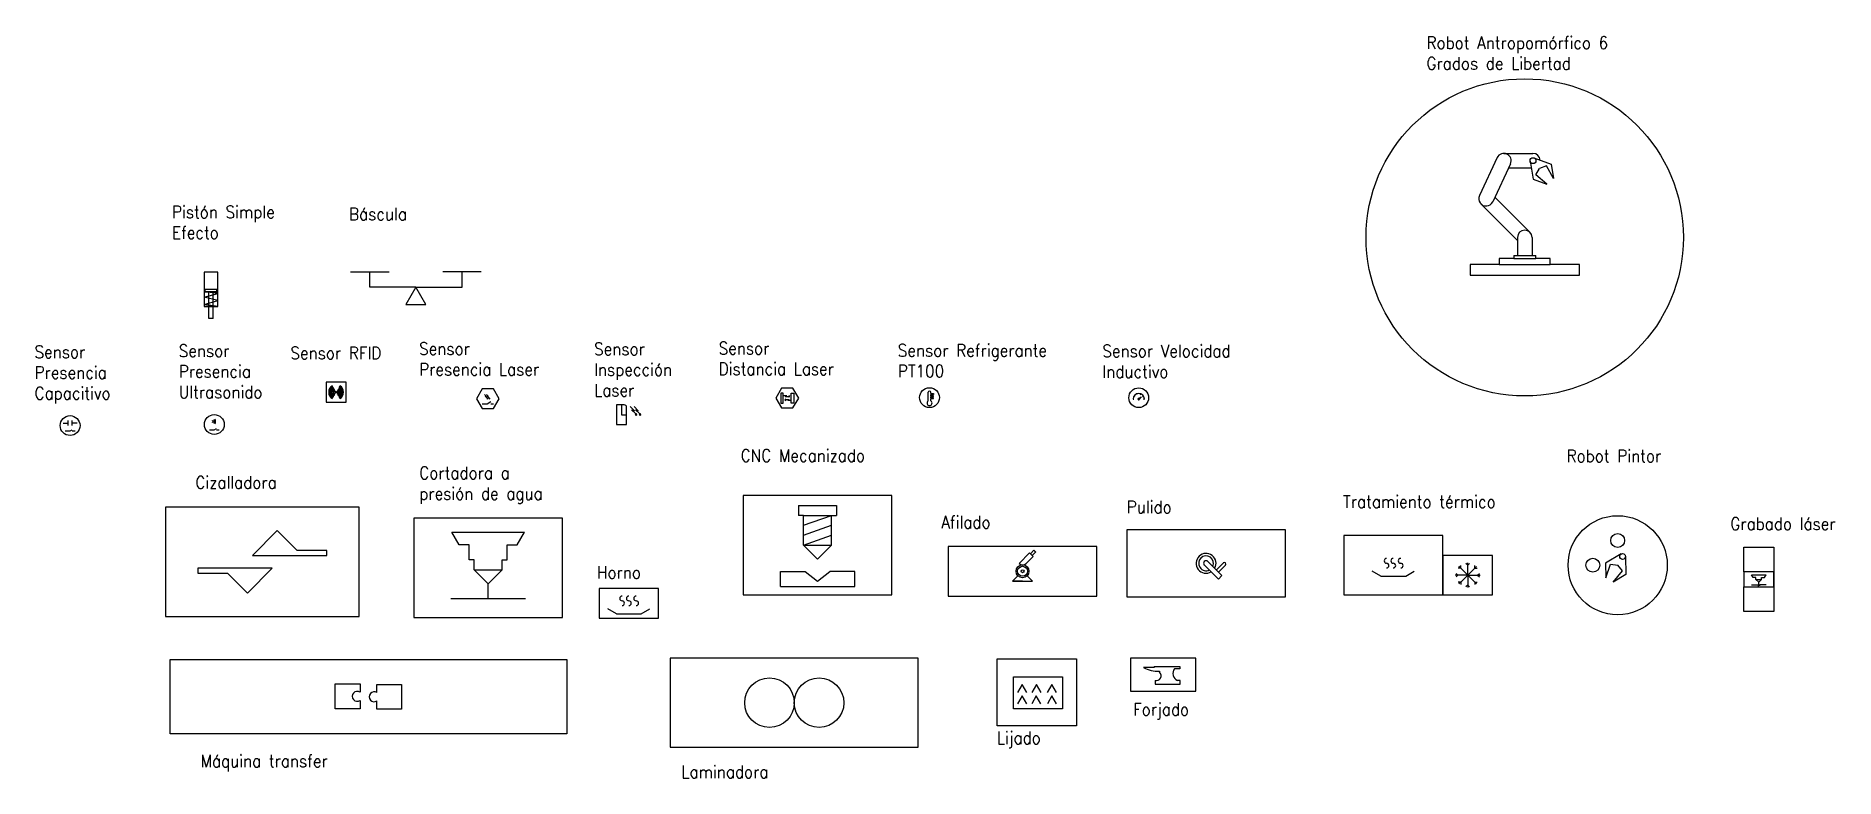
# Model space of a CAD drawing. Header units: millimetres. Extents: x -211 to 3416, y -307 to 1190.
import ezdxf

# ---------------------------------------------------------------- set-up
doc = ezdxf.new("R2010")
doc.units = ezdxf.units.MM
doc.header["$LTSCALE"] = 0.4
for name, color, linetype in [('01 Contornos vistos 0.35', 150, 'Continuous'), ('Anotaciones A 2.5mm 0.18', 92, 'Continuous'), ('Robots', 80, 'Continuous'), ('Sensores', 211, 'Continuous')]:
    doc.layers.add(name, color=color, linetype=linetype)
doc.styles.add('UNE00', font='romans.shx', dxfattribs={"width": 0.9})

msp = doc.modelspace()

# ---------------------------------------------------------------- linework, layer by layer
at = {"layer": '01 Contornos vistos 0.35', "color": 6}
for p, q in [((694.2, 463.7), (697, 462.7)), ((698.2, 463.7), (701, 462.7)), ((989.5, 436), (995.2, 433.9)), ((997.6, 436), (1003.2, 433.9)), ((1295.6, 459.5), (1295.6, 469.5)), ((1299.5, 463), (1302.8, 464.5)), ((1307.7, 456), (1304.4, 454.5)), ((1311.7, 449.5), (1311.7, 459.5)), ((1587.9, 453.9), (1587.9, 471.3)), ((1593, 468.7), (1593, 471.3)), ((1593, 468.7), (1595.8, 468.7)), ((1593, 464.2), (1593, 467)), ((1593, 460.4), (1593, 462.6)), ((1593, 453.9), (1593, 458.9)), ((1593, 458.9), (1596.2, 458.9)), ((2000.8, 457.5), (2002.5, 457.5)), ((2004.4, 462.9), (2002.8, 464)), ((2009.7, 466.7), (2009.2, 468.6)), ((2012, 459), (2017.6, 462)), ((2012.3, 457.5), (2012.3, 457.5)), ((2013.3, 456.4), (2017.6, 462)), ((2014.2, 457.5), (2014.2, 457.5)), ((2016, 466.3), (2016.7, 468.1)), ((2020.2, 462.7), (2021.9, 463.8)), ((2021.9, 457.5), (2023.7, 457.5)), ((-156.6, 409.1), (-146.6, 409.1)), ((-146.6, 404.1), (-146.6, 414.1)), ((-138.6, 404.1), (-138.6, 414.1)), ((-128.6, 409.1), (-138.6, 409.1)), ((-152.6, 393.3), (-142.6, 393.3)), ((-142.6, 393.3), (-138.3, 395.8)), ((-138.3, 393.3), (-132.6, 393.3)), ((138.2, 395.5), (148.2, 395.5)), ((148.2, 395.5), (152.6, 398)), ((152.6, 395.5), (158.2, 395.5))]:
    msp.add_line(p, q, dxfattribs=at)
at = {"layer": '01 Contornos vistos 0.35', "color": 40, "true_color": 0xf8d731}
for p, q in [((1326.3, 242.8), (1402.9, 242.8)), ((1326.3, 242.8), (1326.3, 222.8)), ((1336.3, 222.8), (1326.3, 222.8)), ((1336.3, 182.8), (1336.3, 222.8)), ((1336.3, 202.8), (1392.9, 222.8)), ((1336.3, 222.8), (1392.9, 222.8)), ((1392.9, 182.8), (1392.9, 222.8)), ((1392.9, 222.8), (1402.9, 222.8)), ((1402.9, 242.8), (1402.9, 222.8)), ((1336.3, 182.8), (1392.9, 202.8)), ((1336.3, 162.8), (1336.3, 182.8)), ((1336.3, 162.8), (1392.9, 182.8)), ((1392.9, 162.8), (1392.9, 182.8)), ((1364.6, 134.6), (1336.3, 162.8)), ((1336.3, 162.8), (1392.9, 162.8)), ((1364.6, 134.6), (1392.9, 162.8)), ((1289.6, 79.6), (1289.6, 109.6)), ((1289.6, 109.6), (1339.6, 109.6)), ((1339.6, 109.6), (1364.6, 90.3)), ((1364.6, 90.3), (1389.6, 109.6)), ((1439.6, 109.6), (1389.6, 109.6)), ((1439.6, 79.6), (1439.6, 109.6)), ((1289.6, 79.6), (1439.6, 79.6)), ((1726.9, -66.8), (1886.9, -66.8)), ((1726.9, -201.8), (1726.9, -66.8)), ((1886.9, -66.8), (1886.9, -201.8)), ((1995.4, -65.2), (1995.4, -132.2)), ((2127.4, -65.2), (1995.4, -65.2)), ((2127.4, -132.2), (2127.4, -65.2)), ((2043.3, -84.1), (2022.1, -84.1)), ((2043.3, -82.1), (2095.5, -82.1)), ((2043.3, -82.1), (2043.3, -84.1)), ((2054, -91.4), (2054, -93.8)), ((2095.5, -86.8), (2084.5, -86.8)), ((2095.5, -82.1), (2095.5, -86.8)), ((1995.4, -132.2), (2127.4, -132.2)), ((2045.1, -110.2), (2045.1, -117.8)), ((2045.1, -117.8), (2096, -117.8)), ((2096, -110.6), (2090.3, -110.3)), ((2096, -117.8), (2096, -110.6)), ((1886.9, -201.8), (1726.9, -201.8))]:
    msp.add_line(p, q, dxfattribs=at)
at = {"layer": '01 Contornos vistos 0.35', "color": 2}
for p, q in [((275.1, 192.1), (225.1, 142.1)), ((275.1, 192.1), (315.5, 151.7)), ((642.1, 163.2), (627.1, 189.2)), ((627.1, 189.2), (773.7, 189.2)), ((758.7, 163.2), (773.7, 189.2)), ((375.1, 152.1), (315.5, 151.7)), ((375.1, 142.1), (375.1, 152.1)), ((662.1, 163.2), (642.1, 163.2)), ((662.1, 133.2), (662.1, 163.2)), ((738.7, 133.2), (738.7, 163.2)), ((738.7, 163.2), (758.7, 163.2)), ((1770.9, 126), (1792.1, 147.2)), ((1792.1, 147.2), (1799.2, 140.2)), ((1793.9, 145.5), (1801, 152.6)), ((1797.4, 141.9), (1804.5, 149)), ((1802.7, 150.8), (1801, 152.6)), ((1802.7, 150.8), (1804.5, 149)), ((3232.7, 108.7), (3232.7, 158.7)), ((3232.7, 158.7), (3292.7, 158.7)), ((3292.7, 158.7), (3292.7, 28.7)), ((165.1, 116), (115.1, 116)), ((115.1, 116), (115.1, 106)), ((265.1, 116), (165.1, 116)), ((215.1, 66), (265.1, 116)), ((225.1, 142.1), (325.1, 142.1)), ((325.1, 142.1), (375.1, 142.1)), ((672.1, 133.2), (662.1, 133.2)), ((672.1, 113.2), (672.1, 133.2)), ((700.4, 84.9), (672.1, 113.2)), ((672.1, 113.2), (728.7, 113.2)), ((700.4, 84.9), (728.7, 113.2)), ((728.7, 113.2), (728.7, 133.2)), ((728.7, 133.2), (738.7, 133.2)), ((1785.1, 126), (1799.2, 140.2)), ((2144.6, 122.6), (2172.9, 94.4)), ((2179.9, 101.4), (2151.7, 129.7)), ((2168.7, 112.6), (2182.9, 126.8)), ((2173, 108.4), (2187.1, 122.5)), ((2500.6, 100.4), (2483.3, 110.4)), ((2550.6, 100.4), (2567.9, 110.4)), ((2661.5, 116.4), (2656.5, 116.4)), ((2661.5, 116.4), (2657.9, 119.9)), ((2661.5, 116.4), (2661.5, 121.4)), ((2675.6, 102.2), (2661.5, 116.4)), ((2675.6, 122.2), (2672.1, 125.8)), ((2675.6, 122.2), (2675.6, 127.2)), ((2675.6, 122.2), (2679.2, 125.8)), ((2675.6, 102.2), (2675.6, 122.2)), ((2675.6, 102.2), (2689.8, 116.4)), ((2689.8, 116.4), (2689.8, 121.4)), ((2689.8, 116.4), (2693.3, 119.9)), ((2689.8, 116.4), (2694.8, 116.4)), ((115.1, 106), (174.6, 106.5)), ((215.1, 66), (174.6, 106.5)), ((700.4, 54.9), (700.4, 84.9)), ((1768.8, 100.9), (1758, 90.1)), ((1778, 90.1), (1758, 90.1)), ((1758, 90.1), (1798, 90.1)), ((1787.2, 100.9), (1798, 90.1)), ((2172.9, 94.4), (2179.9, 101.4)), ((2500.6, 100.4), (2550.6, 100.4)), ((2655.6, 102.2), (2650.6, 102.2)), ((2655.6, 102.2), (2652.1, 105.8)), ((2655.6, 102.2), (2652.1, 98.7)), ((2675.6, 102.2), (2655.6, 102.2)), ((2661.5, 88.1), (2656.5, 88.1)), ((2661.5, 88.1), (2657.9, 84.6)), ((2675.6, 102.2), (2661.5, 88.1)), ((2661.5, 88.1), (2661.5, 83.1)), ((2675.6, 82.2), (2672.1, 78.7)), ((2675.6, 102.2), (2675.6, 82.2)), ((2675.6, 102.2), (2695.6, 102.2)), ((2675.6, 102.2), (2689.8, 88.1)), ((2675.6, 82.2), (2679.2, 78.7)), ((2675.6, 82.2), (2675.6, 77.2)), ((2689.8, 88.1), (2694.8, 88.1)), ((2689.8, 88.1), (2693.3, 84.6)), ((2689.8, 88.1), (2689.8, 83.1)), ((2695.6, 102.2), (2699.2, 105.8)), ((2695.6, 102.2), (2700.6, 102.2)), ((2695.6, 102.2), (2699.2, 98.7)), ((3232.7, 28.7), (3232.7, 78.7)), ((3247.7, 82.5), (3260.7, 82.5)), ((3251, 97.7), (3248, 102.9)), ((3248, 102.9), (3277.4, 102.9)), ((3257, 97.7), (3251, 97.7)), ((3257, 93.7), (3257, 97.7)), ((3262.7, 88), (3257, 93.7)), ((3257, 93.7), (3268.4, 93.7)), ((3260.7, 82.5), (3260.7, 81.5)), ((3260.7, 81.5), (3262.7, 81.5)), ((3262.7, 88), (3268.4, 93.7)), ((3262.7, 83.7), (3262.7, 88)), ((3264.7, 81.5), (3262.7, 81.5)), ((3264.7, 82.5), (3264.7, 81.5)), ((3277.7, 82.5), (3264.7, 82.5)), ((3268.4, 93.7), (3268.4, 97.7)), ((3268.4, 97.7), (3274.4, 97.7)), ((3274.4, 97.7), (3277.4, 102.9)), ((625.4, 54.9), (775.4, 54.9)), ((959.1, 24.5), (941.7, 34.5)), ((959.1, 24.5), (1009.1, 24.5)), ((1009.1, 24.5), (1026.4, 34.5)), ((3292.7, 28.7), (3232.7, 28.7))]:
    msp.add_line(p, q, dxfattribs=at)
at = {"layer": '01 Contornos vistos 0.35', "color": 6}
for points in [[(373.8, 451.4), (413.8, 451.4), (413.8, 491.4), (373.8, 491.4)], [(1290.6, 449.5), (1295.6, 449.5), (1295.6, 469.5), (1290.6, 469.5)], [(1316.7, 449.5), (1311.7, 449.5), (1311.7, 469.5), (1316.7, 469.5)]]:
    msp.add_lwpolyline(points, close=True, dxfattribs=at)
for points in [[(974.5, 446), (959.5, 446), (959.5, 406), (979.5, 406), (979.5, 441)], [(974.5, 446), (969.5, 446), (969.5, 426), (979.5, 426), (979.5, 441)], [(1593, 468.7), (1598.6, 468.7), (1598.6, 467), (1593, 467)], [(1593, 462.6), (1598.6, 462.6), (1598.6, 464.2), (1593, 464.2)], [(1593, 458.9), (1598.6, 458.9), (1598.6, 460.4), (1593, 460.4)]]:
    msp.add_lwpolyline(points, dxfattribs=at)
at = {"layer": '01 Contornos vistos 0.35', "color": 40, "true_color": 0xf8d731}
for points in [[(1514.6, 62.8), (1514.6, 262.8), (1214.6, 262.8), (1214.6, 62.8)], [(1759.6, -103.2), (1858.9, -103.2), (1858.9, -167.8), (1759.6, -167.8)]]:
    msp.add_lwpolyline(points, close=True, dxfattribs=at)
at = {"layer": '01 Contornos vistos 0.35', "color": 2}
for points in [[(50.1, 19.1), (440.1, 19.1), (440.1, 239.1), (50.1, 239.1)], [(550.4, 17), (850.4, 17), (850.4, 217), (550.4, 217)], [(1988.1, 58.7), (2308.1, 58.7), (2308.1, 193.7), (1988.1, 193.7)], [(2425.6, 62.2), (2625.6, 62.2), (2625.6, 182.2), (2425.6, 182.2)], [(1628, 60.1), (1928, 60.1), (1928, 160.1), (1628, 160.1)], [(2625.6, 62.2), (2725.6, 62.2), (2725.6, 142.2), (2625.6, 142.2)], [(924.1, 15.1), (1044.1, 15.1), (1044.1, 75.1), (924.1, 75.1)], [(3232.7, 78.7), (3292.7, 78.7), (3292.7, 108.7), (3232.7, 108.7)], [(58.9, -67.8), (858.9, -67.8), (858.9, -217.8), (58.9, -217.8)], [(1067.7, -245.2), (1567.7, -245.2), (1567.7, -65.2), (1067.7, -65.2)]]:
    msp.add_lwpolyline(points, close=True, dxfattribs=at)
for points in [[(442, -150.7), (442, -167.3), (392, -167.3), (392, -117.3), (442, -117.3), (442, -134)], [(475.9, -134.8), (475.9, -118.2), (525.9, -118.2), (525.9, -168.2), (475.9, -168.2), (475.9, -151.6)]]:
    msp.add_lwpolyline(points, dxfattribs=at)
at = {"layer": '01 Contornos vistos 0.35', "color": 40, "true_color": 0xf8d731}
for points in [[(1786.6, -157.5), (1777.3, -141.4), (1768, -157.5)], [(1786.7, -134.4), (1777.4, -118.3), (1768.1, -134.4)], [(1815.1, -157.5), (1805.8, -141.4), (1796.5, -157.5)], [(1815.4, -134.4), (1806.1, -118.3), (1796.8, -134.4)], [(1846.2, -134.4), (1836.9, -118.3), (1827.7, -134.4)], [(1846.6, -157.5), (1837.3, -141.4), (1828, -157.5)]]:
    msp.add_lwpolyline(points, dxfattribs=at)
at = {"layer": '01 Contornos vistos 0.35', "color": 1}
for centre, radius in [((2790.7, 783.9), 320), ((2978.1, 122.2), 100)]:
    msp.add_circle(centre, radius, dxfattribs=at)
at = {"layer": '01 Contornos vistos 0.35', "color": 6}
for centre, radius in [((393.8, 471.4), 1), ((1590.4, 460.5), 20), ((2012.3, 460.3), 20), ((-142.6, 404.1), 20), ((148.2, 406.3), 20)]:
    msp.add_circle(centre, radius, dxfattribs=at)
at = {"layer": '01 Contornos vistos 0.35', "color": 2}
for centre, radius in [((2978.1, 172.2), 14), ((1778, 110.1), 13), ((1778, 110.1), 10), ((1778, 110.1), 3), ((2928.1, 122.2), 14), ((3262.7, 82.9), 0.4), ((1267.7, -155.2), 50), ((1367.7, -155.2), 50)]:
    msp.add_circle(centre, radius, dxfattribs=at)
at = {"layer": '01 Contornos vistos 0.35', "color": 6}
for centre, radius, start, end in [((393.8, 471.4), 15, 120, 240), ((393.8, 471.4), 13, 120, 240), ((393.8, 471.4), 11, 120, 240), ((393.8, 471.4), 9, 120, 240), ((393.8, 471.4), 7, 120, 240), ((393.8, 471.4), 5, 120, 240), ((393.8, 471.4), 3, 120, 240), ((393.8, 471.4), 3, 300, 60), ((393.8, 471.4), 5, 300, 60), ((393.8, 471.4), 7, 300, 60), ((393.8, 471.4), 9, 300, 60), ((393.8, 471.4), 11, 300, 60), ((393.8, 471.4), 13, 300, 60), ((393.8, 471.4), 15, 300, 60), ((1590.4, 471.3), 2.53, 360, 180), ((974.5, 441), 5, 0, 90), ((1590.4, 449.5), 5.06, 120, 60), ((2012.3, 457.5), 11.4, 0, 180), ((2012.3, 457.5), 1.52, 101.8715, 312.7764), ((141.1, 412.4), 4.16, 330, 30), ((141.1, 412.4), 6.94, 330, 30), ((141.1, 412.4), 9.71, 330, 30)]:
    msp.add_arc(centre, radius, start, end, dxfattribs=at)
at = {"layer": '01 Contornos vistos 0.35', "color": 2}
for centre, radius, start, end in [((2148.1, 126.2), 20, 329.4775, 300.5225), ((1778, 133.1), 10, 225, 315), ((2148.1, 126.2), 15, 334.4712, 295.5288), ((2148.1, 126.2), 5, 45, 225), ((2185, 124.7), 3, 315, 135), ((2512.1, 131.1), 4.81, 90, 270), ((2512.1, 121.5), 4.81, 270, 90), ((2525.6, 131.1), 4.81, 90, 270), ((2525.6, 121.5), 4.81, 270, 90), ((2540.5, 131.1), 4.81, 90, 270), ((2540.5, 121.5), 4.81, 270, 90), ((970.5, 55.2), 4.81, 90, 270), ((970.5, 45.6), 4.81, 270, 90), ((984.1, 55.2), 4.81, 90, 270), ((984.1, 45.6), 4.81, 270, 90), ((998.9, 55.2), 4.81, 90, 270), ((998.9, 45.6), 4.81, 270, 90), ((436.5, -142.3), 10, 56.9236, 303.0764), ((470.5, -143.2), 10, 56.907, 303.093)]:
    msp.add_arc(centre, radius, start, end, dxfattribs=at)
at = {"layer": '01 Contornos vistos 0.35', "color": 40, "true_color": 0xf8d731}
for centre, radius, start, end in [((2049.8, -36.5), 55.1, 239.7745, 274.3744), ((2048, -101.2), 9.46, 252.3406, 50.7044), ((2096.4, -96.4), 15.2, 141.2001, 246.5411)]:
    msp.add_arc(centre, radius, start, end, dxfattribs=at)
at = {"layer": 'Robots'}
for p, q in [((2735.2, 944.9), (2699.4, 868.1)), ((2748.5, 953.4), (2807.3, 953.4)), ((2809.3, 944.2), (2843.8, 931.6)), ((2761.8, 932.4), (2726, 855.7)), ((2757.9, 924), (2803.9, 924)), ((2801.5, 937.6), (2807.9, 901.5)), ((2813, 910.3), (2820.4, 923.1)), ((2835.5, 891.4), (2813, 910.3)), ((2834.3, 928.1), (2820.4, 923.1)), ((2848.9, 902.7), (2834.3, 928.1)), ((2843.8, 931.6), (2848.9, 902.7)), ((2807.9, 901.5), (2835.5, 891.4)), ((2702.4, 851.5), (2776, 777.8)), ((2726, 855.7), (2726, 855.7)), ((2730.4, 865), (2801, 794.4)), ((2776, 783.9), (2776, 747.2)), ((2801, 794.4), (2801, 794.4)), ((2801, 794.4), (2801, 794.4)), ((2801, 794.4), (2801, 794.4)), ((2805.4, 783.9), (2805.4, 747.2)), ((2739.3, 729.5), (2680.5, 729.5)), ((2680.5, 729.5), (2680.5, 707.5)), ((2768.7, 741.3), (2739.3, 741.3)), ((2739.3, 741.3), (2739.3, 729.5)), ((2739.3, 729.5), (2842.1, 729.5)), ((2768.7, 747.2), (2812.8, 747.2)), ((2768.7, 747.2), (2768.7, 741.3)), ((2768.7, 741.3), (2812.8, 741.3)), ((2812.8, 741.3), (2812.8, 747.2)), ((2842.1, 741.3), (2812.8, 741.3)), ((2842.1, 729.5), (2842.1, 741.3)), ((2900.9, 729.5), (2842.1, 729.5)), ((2900.9, 707.5), (2900.9, 729.5)), ((2680.5, 707.5), (2900.9, 707.5))]:
    msp.add_line(p, q, dxfattribs=at)
at = {"layer": 'Robots', "color": 2}
for p, q in [((2985, 145.1), (2953.4, 126.2)), ((2953.4, 126.2), (2953.9, 96.8)), ((2953.9, 96.8), (2963.5, 124.6)), ((2963.5, 124.6), (2978.1, 122.2)), ((2969.2, 88.3), (2987.7, 111.1)), ((2987.7, 111.1), (2978.1, 122.2)), ((2993.9, 140.1), (2994.4, 103.4)), ((2994.4, 103.4), (2969.2, 88.3))]:
    msp.add_line(p, q, dxfattribs=at)
at = {"layer": 'Robots'}
msp.add_circle((2807.3, 938.7), 5.88, dxfattribs=at)
at = {"layer": 'Robots', "color": 2}
msp.add_circle((2988, 140), 5.88, dxfattribs=at)
at = {"layer": 'Robots'}
for centre, start, end in [((2748.5, 938.7), 335, 155), ((2807.3, 938.7), 3.5784, 90), ((2712.7, 861.9), 155, 335), ((2790.7, 783.9), 0, 180)]:
    msp.add_arc(centre, 14.7, start, end, dxfattribs=at)
at = {"layer": 'Sensores'}
for p, q in [((423.1, 714.3), (500.6, 714.3)), ((461.8, 683.3), (461.8, 714.3)), ((686.6, 714.3), (609.1, 714.3)), ((647.8, 683.3), (647.8, 714.3)), ((127.6, 663.2), (155.2, 670.9)), ((155.2, 656.3), (127.6, 663.2)), ((127.6, 648.6), (155.2, 656.3)), ((153.5, 674.1), (129.2, 674.1)), ((155.2, 670.9), (129.2, 674.1)), ((137, 620.3), (137, 674.1)), ((145.7, 620.3), (145.7, 674.1)), ((554.8, 683.3), (461.8, 683.3)), ((554.8, 683.3), (647.8, 683.3)), ((155.2, 644.1), (127.6, 648.6)), ((145.7, 620.3), (137, 620.3))]:
    msp.add_line(p, q, dxfattribs=at)
at = {"layer": 'Sensores', "color": 6}
for p, q in [((688.3, 448.2), (698.5, 448.2)), ((692.8, 467), (697, 462.7)), ((694.2, 463.7), (698.4, 459.5)), ((696.8, 467), (701, 462.7)), ((698.2, 463.7), (702.4, 459.5)), ((698.5, 448.2), (705.9, 452.4)), ((705.9, 448.2), (711, 448.2)), ((986.7, 442.4), (995.2, 433.9)), ((989.5, 436), (998, 427.5)), ((994.7, 442.4), (1003.2, 433.9)), ((997.6, 436), (1006.1, 427.5)), ((1295.6, 464.5), (1302.8, 464.5)), ((1299.5, 463), (1306.8, 463)), ((1307.7, 456), (1300.5, 456)), ((1311.7, 454.5), (1304.4, 454.5))]:
    msp.add_line(p, q, dxfattribs=at)
at = {"layer": 'Sensores'}
for points in [[(155.2, 644.1), (155.2, 713.8), (127.6, 713.8), (127.6, 644.1)], [(153.5, 674.1), (153.5, 678.6), (129.2, 678.6), (129.2, 674.1)], [(554.8, 683.3), (534.7, 648.4), (575, 648.4)], [(127.6, 644.1), (127.6, 644.1), (155.2, 644.1), (155.2, 644.1)]]:
    msp.add_lwpolyline(points, close=True, dxfattribs=at)
at = {"layer": 'Sensores', "color": 6}
for points in [[(688.1, 438.4), (711.1, 438.4), (722.6, 458.4), (711.1, 478.3), (688.1, 478.3), (676.6, 458.4)], [(1292.1, 439.6), (1315.1, 439.6), (1326.7, 459.5), (1315.1, 479.4), (1292.1, 479.4), (1280.6, 459.5)], [(699.1, 460.2), (697.8, 458.8), (699.6, 458.4)], [(703.1, 460.2), (701.8, 458.8), (703.6, 458.4)], [(1300.5, 454.9), (1300.5, 457.2), (1298.5, 456)], [(1306.8, 464.1), (1306.8, 461.8), (1308.7, 463)], [(999.4, 428.8), (996.7, 426.1), (1000.4, 425.1)], [(1007.4, 428.8), (1004.7, 426.1), (1008.4, 425.1)]]:
    msp.add_lwpolyline(points, close=True, dxfattribs=at)

# ---------------------------------------------------------------- texts
at = {"layer": 'Anotaciones A 2.5mm 0.18', "color": 3, "insert": (2592.5, 1189.2), "char_height": 25, "attachment_point": 1, "style": 'UNE00'}
msp.add_mtext_dynamic_manual_height_columns('Robot Antropomórfico 6 Grados de Libertad', width=465.097, gutter_width=12.5, heights=[0], dxfattribs=at)
at = {"layer": 'Anotaciones A 2.5mm 0.18', "color": 211, "char_height": 25, "attachment_point": 1, "style": 'UNE00'}
for s, insert in [('Pistón Simple Efecto', (62.8, 847.7)), ('Báscula', (419.9, 843.5))]:
    msp.add_mtext_dynamic_manual_height_columns(s, width=269.422, gutter_width=12.5, heights=[0], dxfattribs=dict(at, insert=insert))
at = {"layer": 'Anotaciones A 2.5mm 0.18', "color": 6, "char_height": 25, "attachment_point": 1, "style": 'UNE00'}
for s, width, insert in [('Sensor Presencia Capacitivo', 269.422, (-214.3, 565.3)), ('Sensor Presencia Ultrasonido', 269.422, (76.5, 567.5)), ('Sensor RFID', 269.422, (301.7, 563.1)), ('Sensor Presencia Laser', 269.422, (561.2, 571.7)), ('Sensor Inspección Laser', 269.422, (914.1, 571.3)), ('Sensor Distancia Laser', 269.422, (1165.2, 572.8)), ('Sensor Refrigerante PT100', 357.919, (1526.5, 568.3)), ('Sensor Velocidad Inductivo', 357.919, (1939, 567.2))]:
    msp.add_mtext_dynamic_manual_height_columns(s, width=width, gutter_width=12.5, heights=[0], dxfattribs=dict(at, insert=insert))
at = {"layer": 'Anotaciones A 2.5mm 0.18', "color": 40, "true_color": 0xf8d731, "char_height": 25, "attachment_point": 1, "style": 'UNE00'}
for s, insert in [('CNC Mecanizado', (1209.6, 356.1)), ('Robot Pintor', (2875, 355.3)), ('Tratamiento térmico', (2424.5, 263)), ('Afilado', (1614.2, 221.7)), ('Pulido', (1988.1, 252.3)), ('Grabado láser', (3205.2, 218.5)), ('Forjado', (2001, -156)), ('Lijado', (1726.1, -213.6))]:
    msp.add_mtext_dynamic_manual_height_columns(s, width=322.482, gutter_width=12.5, heights=[0], dxfattribs=dict(at, insert=insert))
at = {"layer": 'Anotaciones A 2.5mm 0.18', "color": 2, "char_height": 25, "attachment_point": 1, "style": 'UNE00'}
for s, width, insert in [('Cizalladora', 269.422, (110, 301.8)), ('Cortadora a presión de agua', 322.482, (561.5, 321.1)), ('Horno', 156.582, (919.8, 120.2)), ('Máquina transfer', 269.422, (120.3, -260.4)), ('Laminadora', 269.422, (1090, -282.2))]:
    msp.add_mtext_dynamic_manual_height_columns(s, width=width, gutter_width=12.5, heights=[0], dxfattribs=dict(at, insert=insert))

doc.saveas('drawing.dxf')
